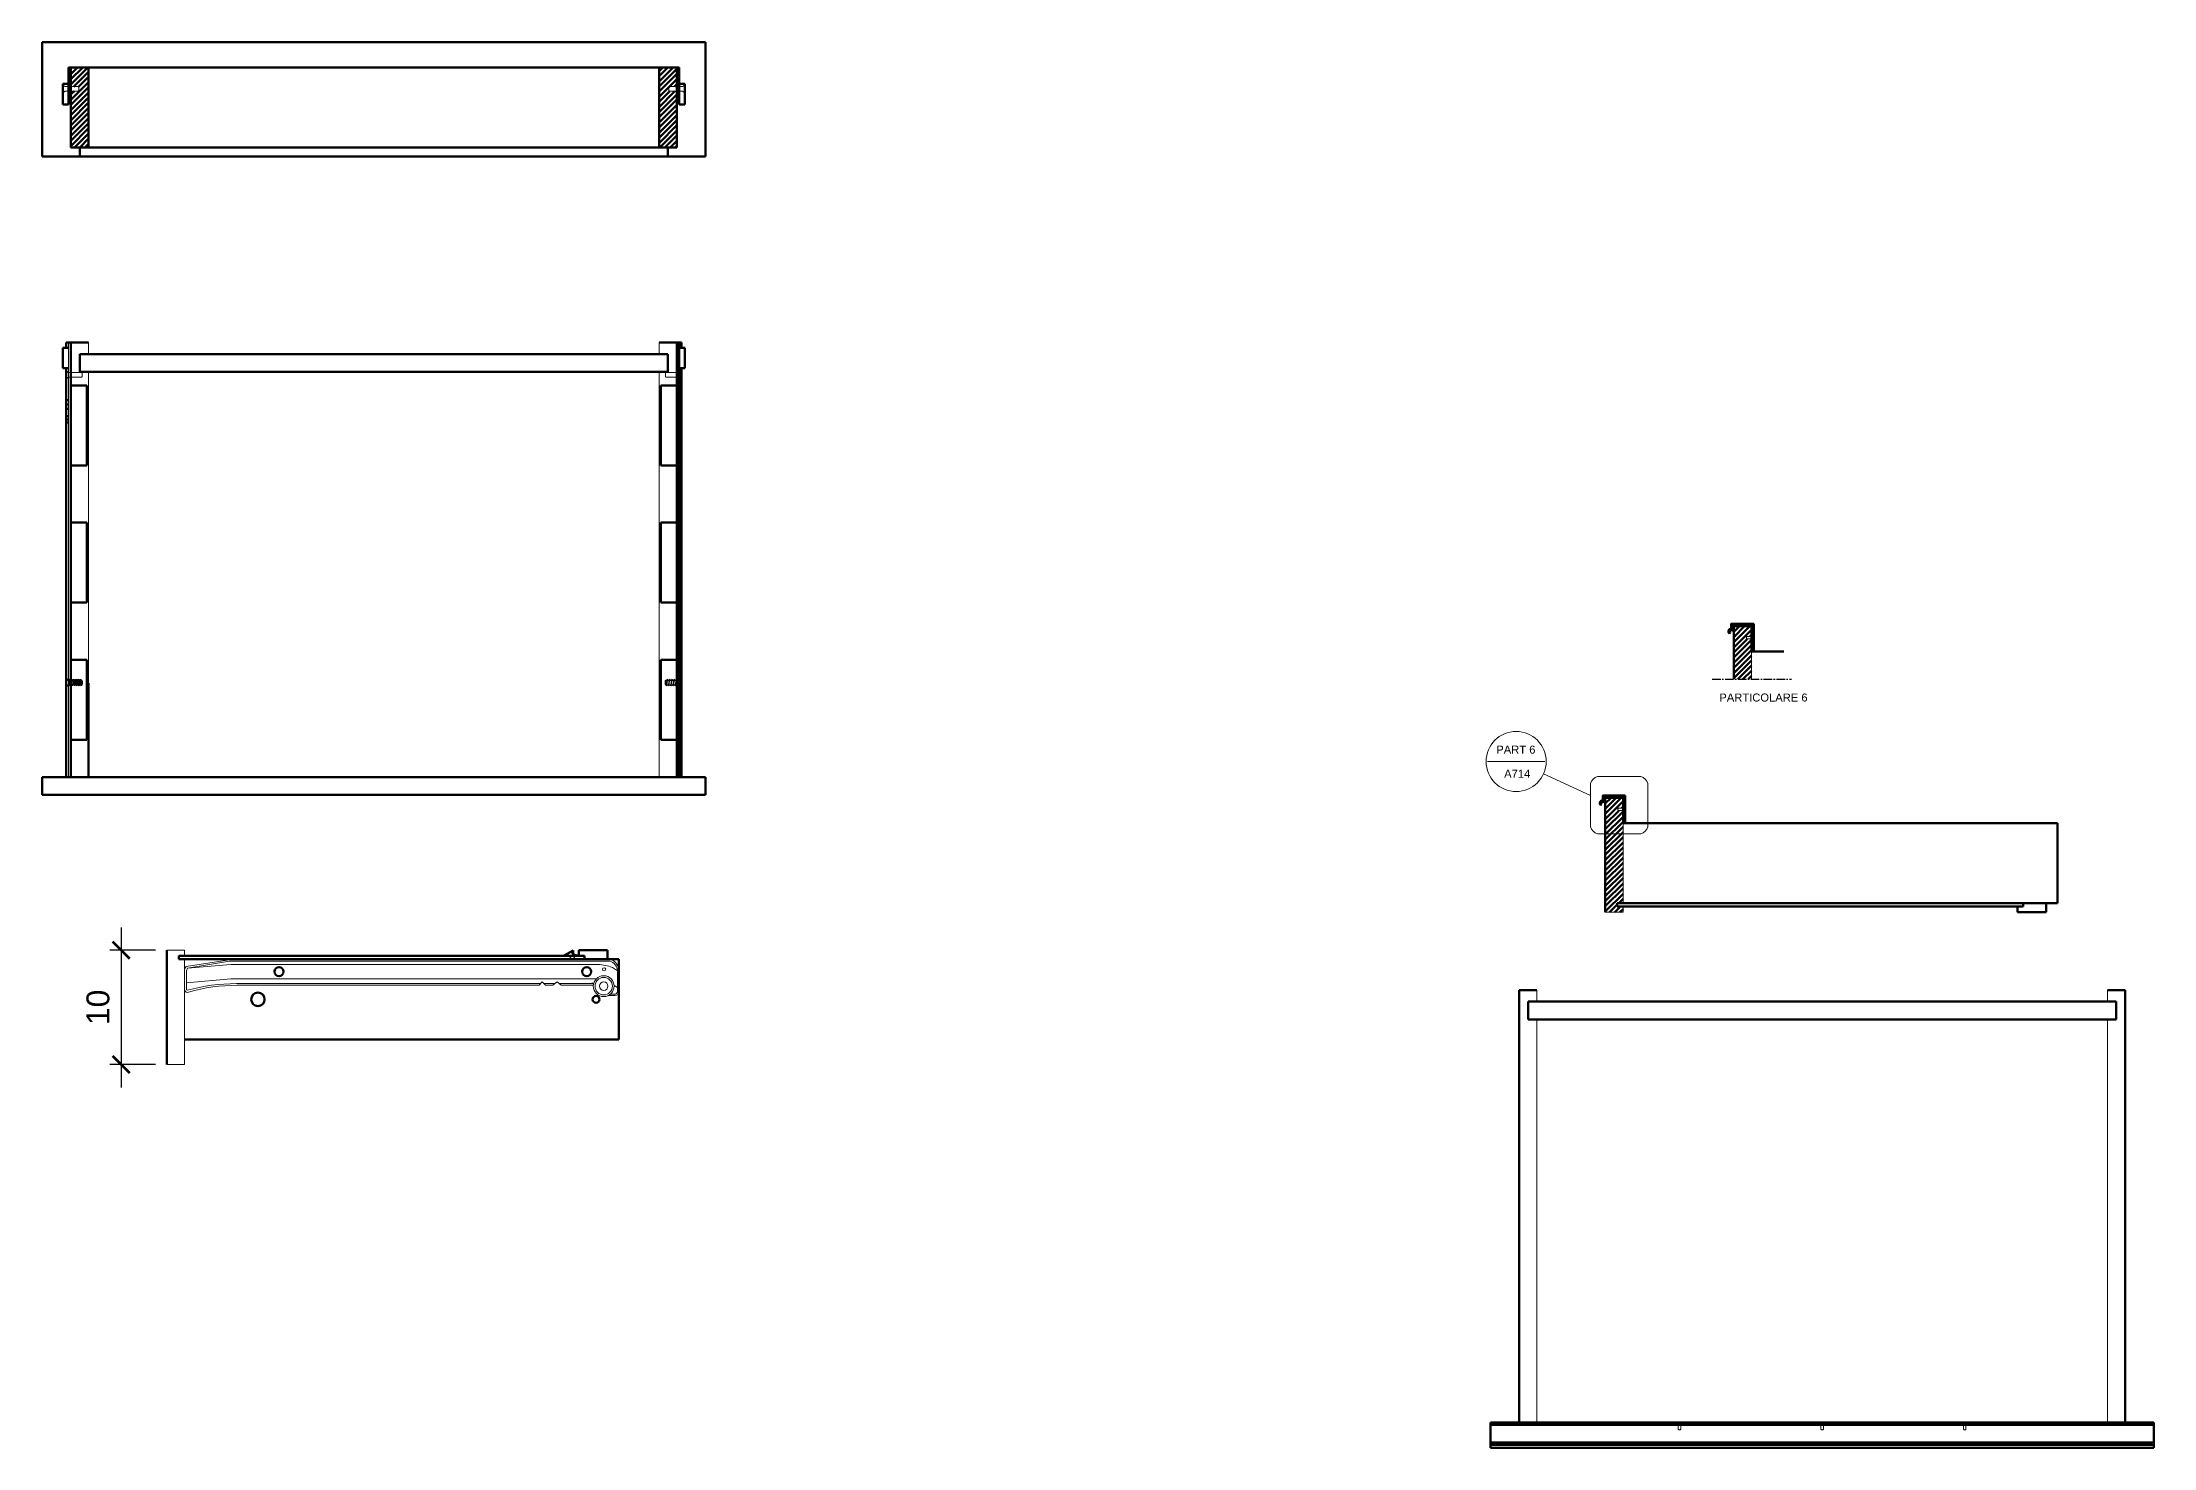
# Model space of a CAD drawing. Header units: centimetres. Extents: x 1319 to 4062, y 3050 to 4081.
# Drawn here: x 3453.8 to 3638.5, y 3050.2 to 3173.1 of the extents above; entities that cross this region are included whole.
import ezdxf

# ---------------------------------------------------------------- set-up
doc = ezdxf.new("R2010")
doc.units = ezdxf.units.CM
doc.linetypes.add('CENTER2', pattern=[1.125, 0.75, -0.125, 0.125, -0.125])
doc.layers.get('0').update_dxf_attribs({"color": 3})
for name, color, linetype, lineweight in [('A-ANNO-DIMS', 8, 'Continuous', 9), ('A-ANNO-SYMB', 3, 'Continuous', 18), ('A-FURN', 3, 'Continuous', 20), ('A-SECT C-MCUT', 9, 'Continuous', 25), ('A-WALL-STUD', 9, 'Continuous', 5), ('QUOTE', 8, 'Continuous', 18)]:
    doc.layers.add(name, color=color, linetype=linetype, lineweight=lineweight)
for name, color, linetype in [('G-ANNO-TEXT', 3, 'Continuous'), ('mobili', 3, 'Continuous'), ('viti', 3, 'Continuous')]:
    doc.layers.add(name, color=color, linetype=linetype)
doc.styles.get("Standard").update_dxf_attribs({"font": 'arial.ttf'})
doc.styles.add('stile2', font='calibril.ttf', dxfattribs={"height": 0.5})
doc.dimstyles.new('giulia', dxfattribs={"dimtxt": 2, "dimasz": 1.5, "dimexe": 1, "dimexo": 1, "dimgap": 1, "dimtad": 1, "dimtxsty": 'Standard', "dimblk": 'ARCHTICK', "dimcen": 2.5, "dimdle": 2, "dimadec": 0, "dimazin": 0, "dimtfac": 1, "dimtmove": 0, "dimatfit": 3, "dimldrblk": 'ARCHTICK', "dimfxl": 1, "dimarcsym": 0})

# ---------------------------------------------------------------- blocks, each defined once
blk = doc.blocks.new('*U23')
blk.add_lwpolyline([(0, 0), (0, 0.1), (0.05, 0), (0.12, -0.4), (0.12, -0.5), (0.07, -0.4), (0, 0)])
blk = doc.blocks.new('*U24')
at = {"color": 0, "linetype": 'ByBlock', "lineweight": -2, "transparency": 16777216}
for p in [(42.38, 270.66), (42.58, 270.66), (42.78, 270.66), (42.98, 270.66), (43.18, 270.66), (43.38, 270.66)]:
    blk.add_blockref('*U23', p, dxfattribs=at)
blk = doc.blocks.new('100349')
for p, q in [((40.13, 246.79), (40.25, 246.63)), ((40.13, 246.79), (40.13, 245.99)), ((40.25, 246.14), (40.13, 245.99)), ((40.41, 246.19), (40.38, 246.19)), ((40.54, 246.59), (40.39, 246.59)), ((40.61, 246.19), (40.46, 246.19)), ((40.74, 246.59), (40.59, 246.59)), ((40.81, 246.19), (40.66, 246.19)), ((40.94, 246.59), (40.79, 246.59)), ((41.01, 246.19), (40.86, 246.19)), ((41.14, 246.59), (40.99, 246.59)), ((41.21, 246.19), (41.06, 246.19)), ((41.34, 246.59), (41.19, 246.59)), ((41.41, 246.19), (41.26, 246.19)), ((41.46, 246.59), (41.39, 246.59)), ((41.46, 246.19), (41.46, 246.19)), ((41.51, 246.55), (41.49, 246.57)), ((41.49, 246.2), (41.51, 246.22)), ((41.53, 246.52), (41.53, 246.26))]:
    blk.add_line(p, q)
for centre, radius, start, end in [((40.38, 246.79), 0.2, 230.2432, 257.6604), ((40.38, 245.99), 0.2, 90, 129.7568), ((41.46, 246.54), 0.05, 45, 90), ((41.46, 246.24), 0.05, 270, 315), ((41.48, 246.52), 0.05, 0, 45), ((41.48, 246.26), 0.05, 315, 0)]:
    blk.add_arc(centre, radius, start, end)
blk.add_blockref('*U24', (-2.04, -24.07))
blk = doc.blocks.new('_ArchTick')
at = {"color": 0, "linetype": 'ByBlock', "const_width": 0.15}
blk.add_lwpolyline([(-0.5, -0.5), (0.5, 0.5)], dxfattribs=at)
blk = doc.blocks.new('*D185')
at = {"layer": 'A-ANNO-DIMS', "color": 0, "lineweight": -2, "transparency": 16777216}
for p, q in [((3460.75, 3095.7), (3460.75, 3081.7)), ((3463.74, 3093.7), (3459.75, 3093.7)), ((3463.74, 3083.7), (3459.75, 3083.7))]:
    blk.add_line(p, q, dxfattribs=at)
at = {"layer": 'Defpoints', "color": 0, "lineweight": 100, "transparency": 16777216}
for p in [(3464.74, 3093.7), (3460.75, 3083.7), (3464.74, 3083.7)]:
    blk.add_point(p, dxfattribs=at)
at = {"layer": 'A-ANNO-DIMS', "color": 0, "lineweight": -2, "transparency": 16777216, "xscale": 1.5, "yscale": 1.5, "zscale": 1.5}
for p, rotation in [((3460.75, 3093.7), 90), ((3460.75, 3083.7), 270)]:
    blk.add_blockref('_ArchTick', p, dxfattribs=dict(at, rotation=rotation))
at = {"layer": 'A-ANNO-DIMS', "color": 0, "lineweight": 100, "transparency": 16777216, "insert": (3458.73, 3088.7), "char_height": 2, "attachment_point": 5, "rotation": 90}
blk.add_mtext('10', dxfattribs=at)

msp = doc.modelspace()

# ---------------------------------------------------------------- hatches: boundary and pattern name
at = {"layer": 'A-WALL-STUD', "lineweight": 100}
h = msp.add_hatch(dxfattribs=at)
h.set_pattern_fill('ANSI31', color=256, scale=0.1)
h.paths.add_polyline_path([(3457.896, 3170.915), (3456.346, 3170.915), (3456.346, 3169.235), (3456.454, 3169.235), (3456.456, 3169.335), (3456.504, 3169.235), (3456.653, 3169.235), (3456.655, 3169.335), (3456.703, 3169.235), (3456.853, 3169.235), (3456.854, 3169.335), (3456.903, 3169.235), (3456.975, 3169.235, -0.1989124), (3457.011, 3169.22), (3457.031, 3169.199, -0.1989124), (3457.046, 3169.164), (3457.046, 3168.905, -0.1989124), (3457.031, 3168.87), (3457.011, 3168.849, -0.1989124), (3456.975, 3168.835), (3456.974, 3168.835), (3456.971, 3168.735), (3456.924, 3168.835), (3456.775, 3168.835), (3456.772, 3168.735), (3456.725, 3168.835), (3456.575, 3168.835), (3456.573, 3168.735), (3456.525, 3168.835), (3456.376, 3168.835), (3456.373, 3168.735), (3456.346, 3168.792), (3456.346, 3167.744), (3456.346, 3163.915), (3457.896, 3163.915)])
h.paths.add_polyline_path([(3509.346, 3168.792), (3509.319, 3168.735), (3509.316, 3168.835), (3509.167, 3168.835), (3509.119, 3168.735), (3509.116, 3168.835), (3508.967, 3168.835), (3508.92, 3168.735), (3508.917, 3168.835), (3508.768, 3168.835), (3508.72, 3168.735), (3508.718, 3168.835), (3508.717, 3168.835, -0.1989124), (3508.681, 3168.849), (3508.661, 3168.87, -0.1989124), (3508.646, 3168.905), (3508.646, 3169.164, -0.1989124), (3508.661, 3169.199), (3508.681, 3169.22, -0.1989124), (3508.717, 3169.235), (3508.789, 3169.235), (3508.838, 3169.335), (3508.839, 3169.235), (3508.989, 3169.235), (3509.037, 3169.335), (3509.039, 3169.235), (3509.188, 3169.235), (3509.236, 3169.335), (3509.238, 3169.235), (3509.346, 3169.235), (3509.346, 3170.915), (3507.796, 3170.915), (3507.796, 3163.915), (3509.346, 3163.915)])
h = msp.add_hatch(dxfattribs=at)
h.set_pattern_fill('ANSI31', color=256, scale=0.05)
h.set_pattern_definition([(45, (11.2392, 15.0095), (-0.1122532015, 0.1122532015), [])])
h.paths.add_polyline_path([(3603.549, 3122.233), (3601.579, 3122.233), (3601.579, 3121.833, 0.6897278), (3601.413, 3121.396), (3601.479, 3121.471, -1), (3601.689, 3121.633), (3601.799, 3121.633), (3601.799, 3122.033), (3603.349, 3122.033), (3603.349, 3121.145), (3603.397, 3121.145), (3603.397, 3121.157), (3603.404, 3121.187), (3603.42, 3121.208), (3603.44, 3121.211), (3603.451, 3121.2), (3603.459, 3121.184), (3603.465, 3121.168), (3603.474, 3121.145), (3603.549, 3121.145)])
h.paths.add_polyline_path([(3603.549, 3120.853), (3603.54, 3120.851), (3603.525, 3120.846), (3603.495, 3120.846), (3603.473, 3120.851), (3603.444, 3120.873), (3603.42, 3120.913), (3603.418, 3120.9), (3603.417, 3120.895), (3603.415, 3120.882), (3603.404, 3120.855), (3603.39, 3120.851), (3603.376, 3120.846), (3603.349, 3120.846), (3603.349, 3119.833), (3603.549, 3119.833)])
h = msp.add_hatch(dxfattribs=at)
h.set_pattern_fill('ANSI31', color=256, scale=0.05)
h.paths.add_polyline_path([(3592.309, 3107.224), (3590.339, 3107.224), (3590.339, 3106.824, 0.6897278), (3590.173, 3106.387), (3590.24, 3106.462, -1), (3590.449, 3106.624), (3590.559, 3106.624), (3590.559, 3107.024), (3592.109, 3107.024), (3592.109, 3106.136), (3592.158, 3106.136), (3592.158, 3106.148), (3592.165, 3106.178), (3592.18, 3106.199), (3592.201, 3106.201), (3592.212, 3106.191), (3592.22, 3106.175), (3592.226, 3106.159), (3592.235, 3106.136), (3592.309, 3106.136)])
h.paths.add_polyline_path([(3592.309, 3105.844), (3592.301, 3105.841), (3592.286, 3105.836), (3592.255, 3105.836), (3592.233, 3105.841), (3592.205, 3105.863), (3592.181, 3105.903), (3592.179, 3105.891), (3592.178, 3105.885), (3592.175, 3105.873), (3592.165, 3105.845), (3592.151, 3105.841), (3592.137, 3105.836), (3592.109, 3105.836), (3592.109, 3104.824), (3592.309, 3104.824)])
h = msp.add_hatch(dxfattribs=at)
h.set_pattern_fill('ANSI31', color=256, scale=0.1)
h.paths.add_polyline_path([(3591.751, 3106.204), (3591.765, 3106.191), (3591.773, 3106.175), (3591.779, 3106.159), (3591.788, 3106.136), (3591.861, 3106.136), (3591.861, 3106.148), (3591.868, 3106.178), (3591.884, 3106.199), (3591.904, 3106.201), (3591.915, 3106.191), (3591.923, 3106.175), (3591.929, 3106.159), (3591.938, 3106.136), (3592.008, 3106.136), (3592.008, 3106.148), (3592.015, 3106.178), (3592.031, 3106.199), (3592.052, 3106.201), (3592.063, 3106.191), (3592.071, 3106.175), (3592.076, 3106.159), (3592.085, 3106.136), (3592.109, 3106.136), (3592.109, 3107.024), (3590.559, 3107.024), (3590.559, 3106.624), (3590.559, 3097.024), (3592.109, 3097.024), (3592.109, 3097.524), (3591.609, 3097.524), (3591.609, 3097.824), (3592.109, 3097.824), (3592.109, 3105.835), (3592.084, 3105.841), (3592.055, 3105.863), (3592.033, 3105.901), (3592.031, 3105.891), (3592.03, 3105.885), (3592.028, 3105.873), (3592.018, 3105.845), (3592.004, 3105.841), (3591.989, 3105.836), (3591.958, 3105.836), (3591.936, 3105.841), (3591.908, 3105.863), (3591.884, 3105.904), (3591.881, 3105.892), (3591.88, 3105.887), (3591.878, 3105.875), (3591.868, 3105.847), (3591.854, 3105.843), (3591.839, 3105.838), (3591.809, 3105.838), (3591.787, 3105.843), (3591.758, 3105.865), (3591.742, 3105.893), (3591.733, 3105.915), (3591.715, 3105.915), (3591.689, 3105.934), (3591.672, 3105.951), (3591.663, 3105.992), (3591.663, 3106.04), (3591.669, 3106.082), (3591.684, 3106.108), (3591.711, 3106.139), (3591.711, 3106.149), (3591.718, 3106.18), (3591.73, 3106.195)])

# ---------------------------------------------------------------- linework, layer by layer
for p in [(3509.621, 3143.777), (3509.746, 3144.423)]:
    msp.add_line(p, (3509.746, 3143.623))
at = {"layer": 'A-ANNO-SYMB'}
for p, q in [((3580.26, 3110.207), (3585.26, 3110.207)), ((3585.149, 3109.114), (3589.276, 3107.227))]:
    msp.add_line(p, q, dxfattribs=at)
at = {"layer": 'A-ANNO-SYMB', "color": 6}
for p, q in [((3593.672, 3108.884), (3589.88, 3108.884)), ((3589.276, 3108.28), (3589.276, 3104.488)), ((3594.276, 3104.488), (3594.276, 3108.28)), ((3589.88, 3103.884), (3593.672, 3103.884))]:
    msp.add_line(p, q, dxfattribs=at)
msp.add_circle((3582.76, 3110.207), 2.628, dxfattribs=at)
for centre, start, end in [((3590.078, 3108.082), 103.85533, 166.14467), ((3593.474, 3108.082), 13.85533, 76.14467), ((3590.078, 3104.686), 193.85533, 256.14467), ((3593.474, 3104.686), 283.85533, 346.14467)]:
    msp.add_arc(centre, 0.826, start, end, dxfattribs=at)
at = {"layer": 'A-FURN', "lineweight": 100}
for p, q in [((3453.846, 3173.115), (3511.846, 3173.115)), ((3453.846, 3163.115), (3453.846, 3173.115)), ((3511.846, 3173.115), (3511.846, 3163.115)), ((3456.346, 3163.915), (3456.346, 3170.915)), ((3456.346, 3170.915), (3509.346, 3170.915)), ((3457.896, 3163.915), (3457.896, 3170.915)), ((3507.796, 3163.915), (3507.796, 3170.915)), ((3509.346, 3163.915), (3509.346, 3170.915)), ((3456.346, 3163.915), (3509.346, 3163.915)), ((3457.121, 3163.115), (3457.121, 3163.915)), ((3508.571, 3163.115), (3508.571, 3163.915)), ((3511.846, 3163.115), (3453.846, 3163.115)), ((3456.346, 3146.843), (3456.346, 3108.843)), ((3457.896, 3146.843), (3456.346, 3146.843)), ((3457.896, 3145.843), (3457.121, 3145.843)), ((3457.121, 3145.843), (3457.121, 3144.293)), ((3457.896, 3145.843), (3507.796, 3145.843)), ((3507.796, 3146.843), (3509.346, 3146.843)), ((3507.796, 3145.843), (3508.571, 3145.843)), ((3508.571, 3145.843), (3508.571, 3144.293)), ((3509.346, 3146.843), (3509.346, 3108.843)), ((3457.121, 3144.293), (3457.896, 3144.293)), ((3457.896, 3144.293), (3507.796, 3144.293)), ((3508.571, 3144.293), (3507.796, 3144.293)), ((3601.479, 3121.471), (3601.413, 3121.396)), ((3603.549, 3122.233), (3601.579, 3122.233)), ((3601.579, 3122.233), (3601.579, 3121.833)), ((3601.689, 3121.633), (3601.799, 3121.633)), ((3601.799, 3117.395), (3601.799, 3122.033)), ((3601.799, 3122.033), (3603.349, 3122.033)), ((3603.349, 3122.033), (3603.349, 3119.833)), ((3603.549, 3119.833), (3603.549, 3122.233)), ((3606.186, 3119.833), (3603.349, 3119.833)), ((3453.846, 3108.843), (3511.846, 3108.843)), ((3453.846, 3108.843), (3453.846, 3107.293)), ((3511.846, 3107.293), (3511.846, 3108.843)), ((3453.846, 3107.293), (3511.846, 3107.293)), ((3590.24, 3106.462), (3590.173, 3106.387)), ((3592.309, 3107.224), (3590.339, 3107.224)), ((3590.339, 3107.224), (3590.339, 3106.824)), ((3590.449, 3106.624), (3590.559, 3106.624)), ((3590.559, 3097.024), (3590.559, 3107.024)), ((3590.559, 3107.024), (3592.109, 3107.024)), ((3592.109, 3107.024), (3592.109, 3104.824)), ((3592.309, 3104.824), (3592.309, 3107.224)), ((3630.109, 3104.824), (3592.109, 3104.824)), ((3630.109, 3097.824), (3630.109, 3104.824)), ((3591.609, 3097.824), (3592.109, 3097.824)), ((3591.609, 3097.524), (3591.609, 3097.824)), ((3627.109, 3097.524), (3591.609, 3097.524)), ((3592.109, 3097.824), (3630.109, 3097.824)), ((3626.609, 3097.024), (3626.609, 3097.524)), ((3627.109, 3097.824), (3627.109, 3097.524)), ((3629.109, 3097.824), (3629.109, 3097.024)), ((3629.109, 3097.024), (3626.609, 3097.024)), ((3464.74, 3093.704), (3464.74, 3083.704)), ((3503.29, 3093.704), (3500.79, 3093.704)), ((3500.79, 3093.704), (3500.79, 3093.204)), ((3503.29, 3092.904), (3503.29, 3093.704)), ((3466.29, 3093.204), (3465.79, 3093.204)), ((3465.79, 3093.204), (3465.79, 3092.904)), ((3501.29, 3093.204), (3465.79, 3093.204)), ((3465.79, 3093.204), (3465.79, 3092.904)), ((3465.79, 3092.904), (3466.29, 3092.904)), ((3466.29, 3092.904), (3504.29, 3092.904)), ((3501.29, 3092.904), (3501.29, 3093.204)), ((3504.29, 3092.904), (3504.29, 3085.904)), ((3583.033, 3090.204), (3583.033, 3052.404)), ((3584.583, 3090.204), (3583.033, 3090.204)), ((3634.483, 3090.204), (3636.033, 3090.204)), ((3636.033, 3090.204), (3636.033, 3052.404)), ((3584.583, 3089.204), (3583.808, 3089.204)), ((3583.808, 3089.204), (3583.808, 3087.654)), ((3584.583, 3089.204), (3634.483, 3089.204)), ((3634.483, 3089.204), (3635.258, 3089.204)), ((3635.258, 3089.204), (3635.258, 3087.654)), ((3583.808, 3087.654), (3584.583, 3087.654)), ((3584.583, 3087.654), (3634.483, 3087.654)), ((3635.258, 3087.654), (3634.483, 3087.654)), ((3504.29, 3085.904), (3466.29, 3085.904))]:
    msp.add_line(p, q, dxfattribs=at)
at = {"layer": 'A-FURN', "color": 8, "lineweight": 100}
for p, q in [((3455.646, 3169.482), (3456.146, 3169.482)), ((3455.646, 3167.661), (3455.646, 3169.482)), ((3456.146, 3170.915), (3456.346, 3170.915)), ((3456.146, 3167.661), (3456.146, 3170.915)), ((3456.146, 3169.382), (3456.146, 3170.035)), ((3456.146, 3169.911), (3456.346, 3169.911)), ((3456.346, 3167.744), (3456.346, 3170.915)), ((3509.546, 3170.915), (3509.346, 3170.915)), ((3509.346, 3167.744), (3509.346, 3170.915)), ((3509.546, 3169.911), (3509.346, 3169.911)), ((3509.546, 3167.661), (3509.546, 3170.915)), ((3509.546, 3169.382), (3509.546, 3170.035)), ((3510.046, 3169.482), (3509.546, 3169.482)), ((3510.046, 3167.661), (3510.046, 3169.482)), ((3455.646, 3167.661), (3456.146, 3167.661)), ((3456.146, 3167.744), (3456.346, 3167.744)), ((3509.546, 3167.744), (3509.346, 3167.744)), ((3510.046, 3167.661), (3509.546, 3167.661)), ((3455.646, 3146.39), (3456.146, 3146.39)), ((3455.646, 3146.39), (3455.646, 3144.602)), ((3455.946, 3146.843), (3456.346, 3146.843)), ((3455.946, 3146.843), (3455.946, 3146.39)), ((3456.346, 3146.843), (3456.346, 3143.102)), ((3509.746, 3146.843), (3509.346, 3146.843)), ((3509.346, 3146.843), (3509.346, 3143.102)), ((3509.546, 3146.843), (3509.546, 3108.843)), ((3510.046, 3146.39), (3509.546, 3146.39)), ((3509.746, 3146.843), (3509.746, 3146.39)), ((3510.046, 3146.39), (3510.046, 3144.602)), ((3455.646, 3144.602), (3456.146, 3144.602)), ((3455.946, 3144.602), (3455.946, 3108.843)), ((3510.046, 3144.602), (3509.546, 3144.602)), ((3509.746, 3144.602), (3509.746, 3108.843)), ((3455.946, 3141.799), (3456.146, 3141.799)), ((3456.346, 3143.102), (3457.746, 3143.102)), ((3457.746, 3143.102), (3457.746, 3136.102)), ((3509.346, 3143.102), (3507.946, 3143.102)), ((3507.946, 3143.102), (3507.946, 3136.102)), ((3455.946, 3141.426), (3456.146, 3141.426)), ((3455.946, 3141.061), (3456.146, 3141.061)), ((3455.946, 3140.411), (3456.146, 3140.411)), ((3455.946, 3140.132), (3456.146, 3140.132)), ((3455.946, 3139.868), (3456.146, 3139.868)), ((3456.346, 3136.102), (3456.346, 3131.102)), ((3456.346, 3136.102), (3457.746, 3136.102)), ((3509.346, 3136.102), (3507.946, 3136.102)), ((3509.346, 3136.102), (3509.346, 3131.102)), ((3456.346, 3131.102), (3457.746, 3131.102)), ((3457.746, 3131.102), (3457.746, 3124.102)), ((3509.346, 3131.102), (3507.946, 3131.102)), ((3507.946, 3131.102), (3507.946, 3124.102)), ((3456.346, 3124.102), (3456.346, 3119.102)), ((3456.346, 3124.102), (3457.746, 3124.102)), ((3509.346, 3124.102), (3507.946, 3124.102)), ((3509.346, 3124.102), (3509.346, 3119.102)), ((3456.346, 3119.102), (3457.746, 3119.102)), ((3457.746, 3119.102), (3457.746, 3112.102)), ((3509.346, 3119.102), (3507.946, 3119.102)), ((3507.946, 3119.102), (3507.946, 3112.102)), ((3456.346, 3112.102), (3456.346, 3108.843)), ((3456.346, 3112.102), (3457.746, 3112.102)), ((3509.346, 3112.102), (3507.946, 3112.102)), ((3509.346, 3112.102), (3509.346, 3108.843)), ((3500.294, 3093.689), (3499.442, 3093.204)), ((3500.294, 3093.324), (3500.294, 3093.689)), ((3500.756, 3093.204), (3500.294, 3093.324)), ((3580.533, 3052.404), (3580.533, 3050.654)), ((3580.533, 3052.404), (3638.533, 3052.404)), ((3580.533, 3052.204), (3638.533, 3052.204)), ((3638.533, 3050.654), (3638.533, 3052.404)), ((3580.533, 3050.654), (3638.533, 3050.654)), ((3580.533, 3050.654), (3580.533, 3050.184)), ((3580.533, 3050.454), (3638.533, 3050.454)), ((3580.533, 3050.184), (3638.533, 3050.184)), ((3638.533, 3050.654), (3638.533, 3050.184))]:
    msp.add_line(p, q, dxfattribs=at)
at = {"layer": 'A-FURN', "color": 8}
for p, q in [((3455.646, 3169.435), (3455.771, 3169.281)), ((3455.646, 3169.435), (3455.646, 3168.635)), ((3456.975, 3169.235), (3455.856, 3169.235)), ((3508.717, 3169.235), (3509.836, 3169.239)), ((3510.046, 3169.435), (3509.921, 3169.281)), ((3510.046, 3169.435), (3510.046, 3168.635)), ((3455.771, 3168.788), (3455.646, 3168.635)), ((3455.927, 3168.835), (3455.899, 3168.835)), ((3456.975, 3168.835), (3455.927, 3168.835)), ((3456.975, 3168.835), (3456.974, 3168.835)), ((3457.031, 3169.199), (3457.011, 3169.22)), ((3457.011, 3168.849), (3457.031, 3168.87)), ((3457.046, 3169.164), (3457.046, 3168.905)), ((3508.646, 3169.164), (3508.646, 3168.905)), ((3508.661, 3169.199), (3508.681, 3169.22)), ((3508.681, 3168.849), (3508.661, 3168.87)), ((3509.765, 3168.835), (3508.718, 3168.835)), ((3509.765, 3168.835), (3509.793, 3168.835)), ((3509.921, 3168.788), (3510.046, 3168.635)), ((3456.146, 3146.843), (3456.146, 3108.843)), ((3455.946, 3144.423), (3456.071, 3144.27)), ((3455.946, 3144.423), (3455.946, 3143.623)), ((3456.071, 3143.777), (3455.946, 3143.623)), ((3457.275, 3144.223), (3456.156, 3144.228)), ((3456.227, 3143.823), (3456.199, 3143.823)), ((3457.274, 3143.823), (3456.227, 3143.823)), ((3457.275, 3143.823), (3457.274, 3143.823)), ((3457.331, 3144.188), (3457.311, 3144.209)), ((3457.311, 3143.838), (3457.331, 3143.859)), ((3457.346, 3144.153), (3457.346, 3143.894)), ((3508.346, 3144.153), (3508.346, 3143.894)), ((3508.361, 3144.188), (3508.381, 3144.209)), ((3508.381, 3143.838), (3508.361, 3143.859)), ((3508.417, 3144.223), (3509.536, 3144.223)), ((3508.417, 3143.823), (3508.418, 3143.823)), ((3508.418, 3143.823), (3509.479, 3143.823)), ((3509.465, 3143.823), (3509.493, 3143.823)), ((3509.746, 3144.423), (3509.621, 3144.27)), ((3603.549, 3120.925), (3603.549, 3121.285)), ((3603.549, 3121.285), (3603.609, 3121.285)), ((3603.609, 3121.285), (3603.609, 3120.781)), ((3603.549, 3121.145), (3602.947, 3121.145)), ((3602.954, 3120.925), (3603.549, 3120.925)), ((3603.549, 3120.781), (3603.549, 3120.925)), ((3603.609, 3120.781), (3603.549, 3120.781)), ((3509.346, 3108.843), (3507.796, 3108.843)), ((3591.711, 3106.136), (3591.708, 3106.136)), ((3592.309, 3106.136), (3591.711, 3106.136)), ((3591.715, 3105.915), (3592.309, 3105.915)), ((3592.309, 3105.915), (3592.309, 3106.276)), ((3592.309, 3106.276), (3592.37, 3106.276)), ((3592.309, 3105.772), (3592.309, 3105.915)), ((3592.37, 3105.772), (3592.309, 3105.772)), ((3592.37, 3106.276), (3592.37, 3105.772)), ((3499.693, 3093.347), (3500.226, 3093.651)), ((3500.171, 3093.509), (3500.226, 3093.651)), ((3466.455, 3091.906), (3466.541, 3092.133)), ((3466.455, 3090.25), (3466.455, 3091.906)), ((3470.231, 3092.731), (3466.541, 3092.133)), ((3466.541, 3092.133), (3470.339, 3092.455)), ((3470.55, 3092.754), (3470.231, 3092.731)), ((3470.339, 3092.455), (3492.112, 3092.455)), ((3492.112, 3092.754), (3470.55, 3092.754)), ((3492.112, 3092.754), (3503.493, 3092.754)), ((3492.112, 3092.455), (3502.467, 3092.455)), ((3499.693, 3093.347), (3499.843, 3093.322)), ((3500.105, 3092.935), (3499.903, 3093.281)), ((3500.149, 3092.913), (3500.127, 3092.919)), ((3500.178, 3092.917), (3500.38, 3092.963)), ((3500.199, 3093.388), (3500.189, 3093.407)), ((3500.4, 3093.037), (3500.199, 3093.388)), ((3500.403, 3093.008), (3500.397, 3092.986)), ((3503.716, 3092.194), (3504.163, 3091.896)), ((3504.163, 3091.896), (3504.163, 3090.083)), ((3504.29, 3091.896), (3504.29, 3090.083)), ((3466.455, 3090.855), (3470.339, 3091.19)), ((3466.518, 3090.199), (3466.455, 3090.25)), ((3470.339, 3091.19), (3492.112, 3091.19)), ((3492.112, 3090.778), (3470.826, 3090.778)), ((3492.112, 3090.636), (3470.904, 3090.636)), ((3492.112, 3091.19), (3502.304, 3091.188)), ((3497.442, 3090.778), (3492.112, 3090.778)), ((3497.578, 3090.928), (3497.314, 3090.636)), ((3497.857, 3090.636), (3497.578, 3090.928)), ((3498.678, 3090.778), (3497.722, 3090.778)), ((3498.872, 3090.946), (3498.507, 3090.636)), ((3499.245, 3090.636), (3498.872, 3090.946)), ((3501.918, 3090.778), (3499.075, 3090.778)), ((3503.894, 3089.856), (3503.54, 3089.856)), ((3503.867, 3090.608), (3504.163, 3090.431)), ((3503.926, 3089.728), (3503.337, 3089.728)), ((3596.803, 3052.404), (3596.803, 3052.464)), ((3596.803, 3052.464), (3597.307, 3052.464)), ((3597.163, 3052.404), (3596.803, 3052.404)), ((3596.943, 3052.404), (3596.943, 3051.803)), ((3597.163, 3051.809), (3597.163, 3052.404)), ((3597.307, 3052.404), (3597.163, 3052.404)), ((3597.307, 3052.464), (3597.307, 3052.404)), ((3609.273, 3052.404), (3609.273, 3052.464)), ((3609.273, 3052.464), (3609.777, 3052.464)), ((3609.633, 3052.404), (3609.273, 3052.404)), ((3609.413, 3052.404), (3609.413, 3051.803)), ((3609.633, 3051.809), (3609.633, 3052.404)), ((3609.777, 3052.404), (3609.633, 3052.404)), ((3609.777, 3052.464), (3609.777, 3052.404)), ((3621.743, 3052.404), (3621.743, 3052.464)), ((3621.743, 3052.464), (3622.247, 3052.464)), ((3622.103, 3052.404), (3621.743, 3052.404)), ((3621.883, 3052.404), (3621.883, 3051.803)), ((3622.103, 3051.809), (3622.103, 3052.404)), ((3622.247, 3052.404), (3622.103, 3052.404)), ((3622.247, 3052.464), (3622.247, 3052.404))]:
    msp.add_line(p, q, dxfattribs=at)
at = {"layer": 'A-FURN'}
for p, q in [((3457.896, 3146.843), (3457.896, 3145.843)), ((3507.796, 3146.843), (3507.796, 3145.843)), ((3457.896, 3144.293), (3457.896, 3108.843)), ((3507.796, 3144.293), (3507.796, 3108.843)), ((3603.349, 3117.395), (3603.349, 3122.033)), ((3592.109, 3097.824), (3592.109, 3107.024)), ((3592.109, 3097.024), (3592.109, 3097.524)), ((3590.559, 3097.024), (3592.109, 3097.024)), ((3464.74, 3093.704), (3466.29, 3093.704)), ((3466.29, 3093.704), (3466.29, 3093.204)), ((3466.29, 3092.904), (3466.29, 3083.704)), ((3584.583, 3090.204), (3584.583, 3089.204)), ((3634.483, 3090.204), (3634.483, 3089.204)), ((3584.583, 3087.654), (3584.583, 3052.404)), ((3634.483, 3087.654), (3634.483, 3052.404)), ((3464.74, 3083.704), (3466.29, 3083.704))]:
    msp.add_line(p, q, dxfattribs=at)
at = {"layer": 'A-FURN', "color": 8}
for points in [[(3602.947, 3121.145), (3602.923, 3121.117), (3602.909, 3121.091), (3602.902, 3121.05), (3602.902, 3121.001), (3602.911, 3120.961), (3602.928, 3120.943), (3602.954, 3120.925)], [(3591.708, 3106.136), (3591.684, 3106.108), (3591.669, 3106.082), (3591.663, 3106.04), (3591.663, 3105.992), (3591.672, 3105.951), (3591.689, 3105.934), (3591.715, 3105.915)], [(3492.112, 3092.899), (3503.591, 3092.899)], [(3497.314, 3090.636), (3492.112, 3090.636)], [(3498.515, 3090.636), (3497.857, 3090.636)], [(3596.943, 3051.803), (3596.971, 3051.778), (3596.997, 3051.764), (3597.039, 3051.758), (3597.087, 3051.758), (3597.128, 3051.767), (3597.145, 3051.783), (3597.163, 3051.809)], [(3609.413, 3051.803), (3609.441, 3051.778), (3609.467, 3051.764), (3609.509, 3051.758), (3609.557, 3051.758), (3609.598, 3051.767), (3609.615, 3051.783), (3609.633, 3051.809)], [(3621.883, 3051.803), (3621.911, 3051.778), (3621.937, 3051.764), (3621.979, 3051.758), (3622.027, 3051.758), (3622.068, 3051.767), (3622.085, 3051.783), (3622.103, 3051.809)]]:
    msp.add_lwpolyline(points, dxfattribs=at)
for points in [[(3466.29, 3090.211), (3466.29, 3090.211), (3466.29, 3091.92, -0.1884314), (3466.424, 3092.265), (3466.424, 3092.265), (3470.012, 3092.83, -0.1165718), (3470.668, 3092.899), (3470.668, 3092.899)], [(3470.904, 3090.636, 0.0698878), (3466.651, 3090.045, -0.5058317), (3466.29, 3090.211, -0.5058317)], [(3502.052, 3090.637, 0.025387), (3502.005, 3090.636), (3502.005, 3090.636), (3499.245, 3090.636)]]:
    msp.add_lwpolyline(points, format="xyb", dxfattribs=at)
at = {"layer": 'A-FURN', "color": 8, "lineweight": 100}
for centre, radius in [((3474.561, 3091.825), 0.4), ((3501.47, 3091.825), 0.4), ((3472.71, 3089.404), 0.59)]:
    msp.add_circle(centre, radius, dxfattribs=at)
at = {"layer": 'A-FURN', "color": 8}
for centre, radius in [((3502.989, 3092.03), 0.14), ((3502.958, 3090.556), 0.91), ((3502.958, 3090.556), 0.76), ((3502.958, 3090.556), 0.366)]:
    msp.add_circle(centre, radius, dxfattribs=at)
at = {"layer": 'A-FURN', "lineweight": 100}
msp.add_circle((3502.29, 3089.404), 0.3, dxfattribs=at)
at = {"layer": 'A-FURN', "color": 8}
for centre, radius, start, end in [((3455.899, 3169.435), 0.2, 230.24315, 257.66039), ((3456.975, 3169.185), 0.05, 45, 90), ((3508.717, 3169.185), 0.05, 90, 135), ((3509.793, 3169.435), 0.2, 282.33961, 309.75685), ((3455.899, 3168.635), 0.2, 90, 129.75685), ((3456.975, 3168.885), 0.05, 270, 315), ((3456.996, 3169.164), 0.05, 0, 45), ((3456.996, 3168.905), 0.05, 315, 0), ((3508.696, 3169.164), 0.05, 135, 180), ((3508.696, 3168.905), 0.05, 180, 225), ((3508.717, 3168.885), 0.05, 225, 270), ((3509.793, 3168.635), 0.2, 50.24315, 90), ((3456.199, 3144.423), 0.2, 230.24315, 257.66039), ((3456.199, 3143.623), 0.2, 90, 129.75685), ((3457.275, 3144.173), 0.05, 45, 90), ((3457.275, 3143.873), 0.05, 270, 315), ((3457.296, 3144.153), 0.05, 0, 45), ((3457.296, 3143.894), 0.05, 315, 0), ((3508.396, 3144.153), 0.05, 135, 180), ((3508.396, 3143.894), 0.05, 180, 225), ((3508.417, 3144.173), 0.05, 90, 135), ((3508.417, 3143.873), 0.05, 225, 270), ((3509.493, 3143.623), 0.2, 50.24315, 90), ((3509.493, 3144.423), 0.2, 282.33961, 309.75685), ((3500.322, 3093.483), 0.153, 169.98063, 209.73748), ((3499.789, 3093.179), 0.153, 42.07709, 69.49433), ((3500.137, 3092.956), 0.0383, 209.73748, 254.73748), ((3500.361, 3092.996), 0.0383, 299.73748, 344.73748), ((3500.366, 3093.018), 0.0383, 344.73748, 29.73748), ((3502.319, 3088.63), 3.827, 68.60607, 87.78727), ((3503.174, 3091.815), 0.992, 4.70809, 71.22412), ((3503.146, 3091.845), 1.144, 2.55922, 67.14412), ((3470.803, 3074.614), 16.163, 89.92087, 105.37579), ((3503.908, 3090.111), 0.256, 266.81067, 353.71787), ((3503.925, 3090.093), 0.364, 269.91922, 358.50679)]:
    msp.add_arc(centre, radius, start, end, dxfattribs=at)
at = {"layer": 'A-FURN', "lineweight": 100}
for centre, radius, start, end in [((3601.579, 3121.583), 0.25, 90, 228.38043), ((3601.584, 3121.552), 0.133, 37.72008, 217.72008), ((3590.339, 3106.574), 0.25, 90, 228.38043), ((3590.345, 3106.543), 0.133, 37.72008, 217.72008)]:
    msp.add_arc(centre, radius, start, end, dxfattribs=at)
at = {"layer": 'A-SECT C-MCUT', "linetype": 'CENTER2'}
msp.add_line((3599.908, 3117.395), (3606.839, 3117.395), dxfattribs=at)
at = {"layer": 'A-WALL-STUD', "linetype": 'Continuous', "lineweight": 100}
for p, q in [((3601.799, 3121.533), (3602.299, 3122.033)), ((3601.799, 3121.084), (3602.748, 3122.033)), ((3601.799, 3120.635), (3603.197, 3122.033)), ((3601.799, 3120.186), (3603.349, 3121.736)), ((3601.799, 3119.737), (3602.976, 3120.914)), ((3601.799, 3119.288), (3603.349, 3120.838)), ((3601.799, 3118.839), (3603.349, 3120.389)), ((3601.799, 3118.39), (3603.349, 3119.94)), ((3601.799, 3117.941), (3603.349, 3119.491)), ((3601.799, 3117.492), (3603.349, 3119.042)), ((3602.151, 3117.395), (3603.349, 3118.593)), ((3602.6, 3117.395), (3603.349, 3118.144)), ((3603.049, 3117.395), (3603.349, 3117.695))]:
    msp.add_line(p, q, dxfattribs=at)
at = {"layer": 'mobili'}
for p, q in [((3601.799, 3122.033), (3603.349, 3122.033)), ((3456.346, 3108.843), (3457.896, 3108.843)), ((3590.559, 3107.024), (3592.109, 3107.024))]:
    msp.add_line(p, q, dxfattribs=at)
at = {"layer": 'mobili', "lineweight": 100}
for p, q in [((3601.799, 3121.633), (3601.799, 3122.033)), ((3603.349, 3119.833), (3603.549, 3119.833)), ((3457.896, 3108.843), (3457.896, 3117.053)), ((3590.559, 3106.624), (3590.559, 3107.024)), ((3592.109, 3104.824), (3592.309, 3104.824)), ((3591.609, 3097.524), (3591.609, 3097.824)), ((3592.109, 3097.524), (3591.609, 3097.524))]:
    msp.add_line(p, q, dxfattribs=at)
at = {"layer": 'QUOTE', "linetype": 'Continuous', "lineweight": 100}
for p, q in [((3601.799, 3121.982), (3601.85, 3122.033)), ((3603.207, 3121.145), (3603.349, 3121.287))]:
    msp.add_line(p, q, dxfattribs=at)
at = {"layer": 'viti', "lineweight": 100}
for p, q in [((3456.346, 3108.843), (3455.946, 3108.843)), ((3509.346, 3108.843), (3509.746, 3108.843)), ((3499.442, 3093.204), (3500.756, 3093.204))]:
    msp.add_line(p, q, dxfattribs=at)
at = {"layer": 'viti'}
msp.add_line((3492.112, 3092.899), (3470.668, 3092.899), dxfattribs=at)
for centre, radius, start, end in [((3500.159, 3092.95), 0.0383, 254.73748, 299.73748), ((3501.959, 3090.015), 0.764, 81.38693, 93.13882)]:
    msp.add_arc(centre, radius, start, end, dxfattribs=at)

# ---------------------------------------------------------------- block references
msp.add_blockref('100349', (3415.817, 2870.725), dxfattribs=at)
at = {"layer": 'viti', "xscale": -1}
msp.add_blockref('100349', (3549.875, 2870.725), dxfattribs=at)

# ---------------------------------------------------------------- texts
at = {"layer": 'A-ANNO-SYMB', "char_height": 0.7, "attachment_point": 1, "style": 'stile2'}
for s, insert in [('{\\fArial|b0|i0|c0|p34;PART 6}', (3581.025, 3111.595)), ('{\\fArial|b0|i0|c0|p34;A714}', (3581.713, 3109.488))]:
    msp.add_mtext_dynamic_manual_height_columns(s, width=3.57485, gutter_width=2.5, heights=[0], dxfattribs=dict(at, insert=insert))
at = {"layer": 'G-ANNO-TEXT', "insert": (3600.536, 3116.15), "char_height": 0.7, "attachment_point": 1, "style": 'stile2'}
msp.add_mtext_dynamic_manual_height_columns('{\\fArial|b0|i0|c0|p34;PARTICOLARE 6}', width=9.80954, gutter_width=2.5, heights=[0], dxfattribs=at)

# ---------------------------------------------------------------- dimensions: what is measured, and where the dimension line sits
at = {"layer": 'A-ANNO-DIMS', "lineweight": 100}
dim = msp.add_linear_dim(base=(3460.75, 3083.704), p1=(3464.74, 3093.704), p2=(3464.74, 3083.704), angle=90, dimstyle='giulia', dxfattribs=at)
dim.commit()
dim.dimension.update_dxf_attribs({"geometry": '*D185', "text_midpoint": (3458.729, 3088.704)})

doc.saveas('drawing.dxf')
